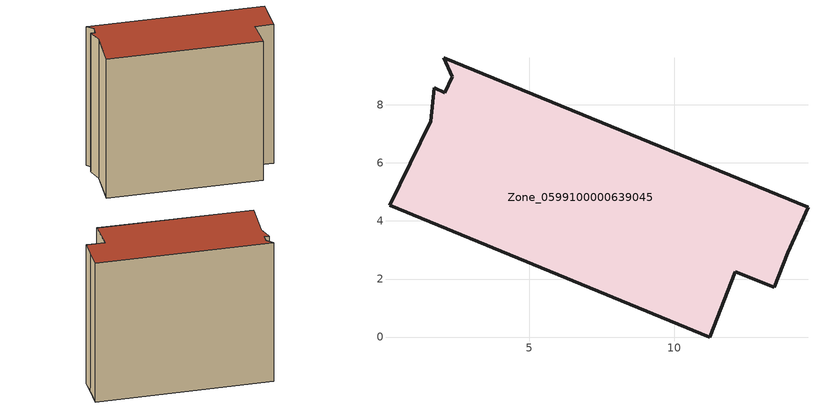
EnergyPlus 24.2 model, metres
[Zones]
Zone_0599100000639045
 floor ground (C_G): 1.72,8.59 2.08,8.43 2.35,8.98 2.05,9.62 14.61,4.48 13.91,2.9 13.44,1.71 12.1,2.25 11.22,0 0.18,4.54 1.6,7.44 z0
 wall outside (C_F): 14.61,4.48 2.05,9.62 2.35,8.98 2.08,8.43 1.72,8.59 1.6,7.44 0.18,4.54 11.22,0 12.1,2.25 13.44,1.71 13.91,2.9 14.61,4.48 z0:11.55
 roof outside (C_R): 1.6,7.44 0.18,4.54 11.22,0 12.1,2.25 13.44,1.71 13.91,2.9 14.61,4.48 2.05,9.62 2.35,8.98 2.08,8.43 1.72,8.59 z11.55
[BUILDING]
Pand.0599100000639045: North Axis=0; Terrain=City; Loads Convergence Tolerance Value=0.04; Temperature Convergence Tolerance Value=0.4; Solar Distribution=FullExterior; Maximum Number of Warmup Days=25; Minimum Number of Warmup Days=1
[Site:Location]
Rotterdam.The.Hague.AP_ZH_NLD Design_Conditions: Latitude=51.96; Longitude=4.45; Time Zone=1; Elevation=-4.5
[SITE:GROUNDTEMPERATURE:BUILDINGSURFACE]
18, 18, 18, 18, 18, 18, 18, 18, 18, 18, 18, 18
[MATERIAL] Thermal Absorptance=0.9; Solar Absorptance=0.7; Visible Absorptance=0.7
Name | Roughness | Thickness | Conductivity | Density | Specific Heat
G.TI.1946 | MediumSmooth | 0.15 | 1 | 540 | 1210
F.TI.1946 | Rough | 0.3 | 0.857143 | 1920 | 840
R.TI.1946 | MediumRough | 0.2 | 0.1 | 1500 | 1000
[CONSTRUCTION]
C_G: G.TI.1946
C_F: F.TI.1946
C_R: R.TI.1946
[ZONE]
Zone_0599100000639045: Type=1; Multiplier=1; Ceiling Height=Autocalculate; Volume=Autocalculate; Floor Area=autocalculate; Part of Total Floor Area=Yes
[ZONEINFILTRATION:DESIGNFLOWRATE]
Infil_Zone_0599100000639045: Zone or ZoneList or Space or SpaceList=Zone_0599100000639045; Schedule=AlwaysOn; Design Flow Rate Calculation Method=Flow/Area; Flow Rate per Floor Area=0.003; Constant Term Coefficient=1; Temperature Term Coefficient=0; Velocity Term Coefficient=0; Velocity Squared Term Coefficient=0
[HVACTEMPLATE:ZONE:IDEALLOADSAIRSYSTEM]
Zone_0599100000639045: Maximum Heating Supply Air Temperature=50; Minimum Cooling Supply Air Temperature=13; Maximum Heating Supply Air Humidity Ratio=0.0156; Minimum Cooling Supply Air Humidity Ratio=0.0077; Heating Limit=NoLimit; Cooling Limit=NoLimit; Dehumidification Control Type=ConstantSensibleHeatRatio; Cooling Sensible Heat Ratio=0.7; Dehumidification Setpoint=60; Humidification Control Type=None; Humidification Setpoint=30; Outdoor Air Method=None; Outdoor Air Flow Rate per Person=0.00944; Outdoor Air Flow Rate per Zone Floor Area=0; Outdoor Air Flow Rate per Zone=0; Demand Controlled Ventilation Type=None; Outdoor Air Economizer Type=NoEconomizer; Heat Recovery Type=None; Sensible Heat Recovery Effectiveness=0.7; Latent Heat Recovery Effectiveness=0.65
[ZONECONTROL:THERMOSTAT]
ThermostatControl_Zone_0599100000639045: Zone or ZoneList=Zone_0599100000639045; Control Type Schedule=DualSetpointControlType; Control 1=Thermostat_Zone_0599100000639045; Temperature Difference Between Cutout And Setpoint=0
[THERMOSTATSETPOINT:DUALSETPOINT]
Thermostat_Zone_0599100000639045: Heating Setpoint Temperature Schedule=HeatingSetpoint_Zone_0599100000639045; Cooling Setpoint Temperature Schedule=CoolingSetpoint_Zone_0599100000639045
[SCHEDULE:COMPACT]
HeatingSetpoint_Zone_0599100000639045: Through: 12/31, For: AllDays, Until: 24:00, 21
CoolingSetpoint_Zone_0599100000639045: Through: 12/31, For: AllDays, Until: 24:00, 24
DualSetpointControlType: Through: 12/31, For: AllDays, Until: 24:00, 4
AlwaysOn: Through: 12/31, For: AllDays, Until: 24:00, 1
